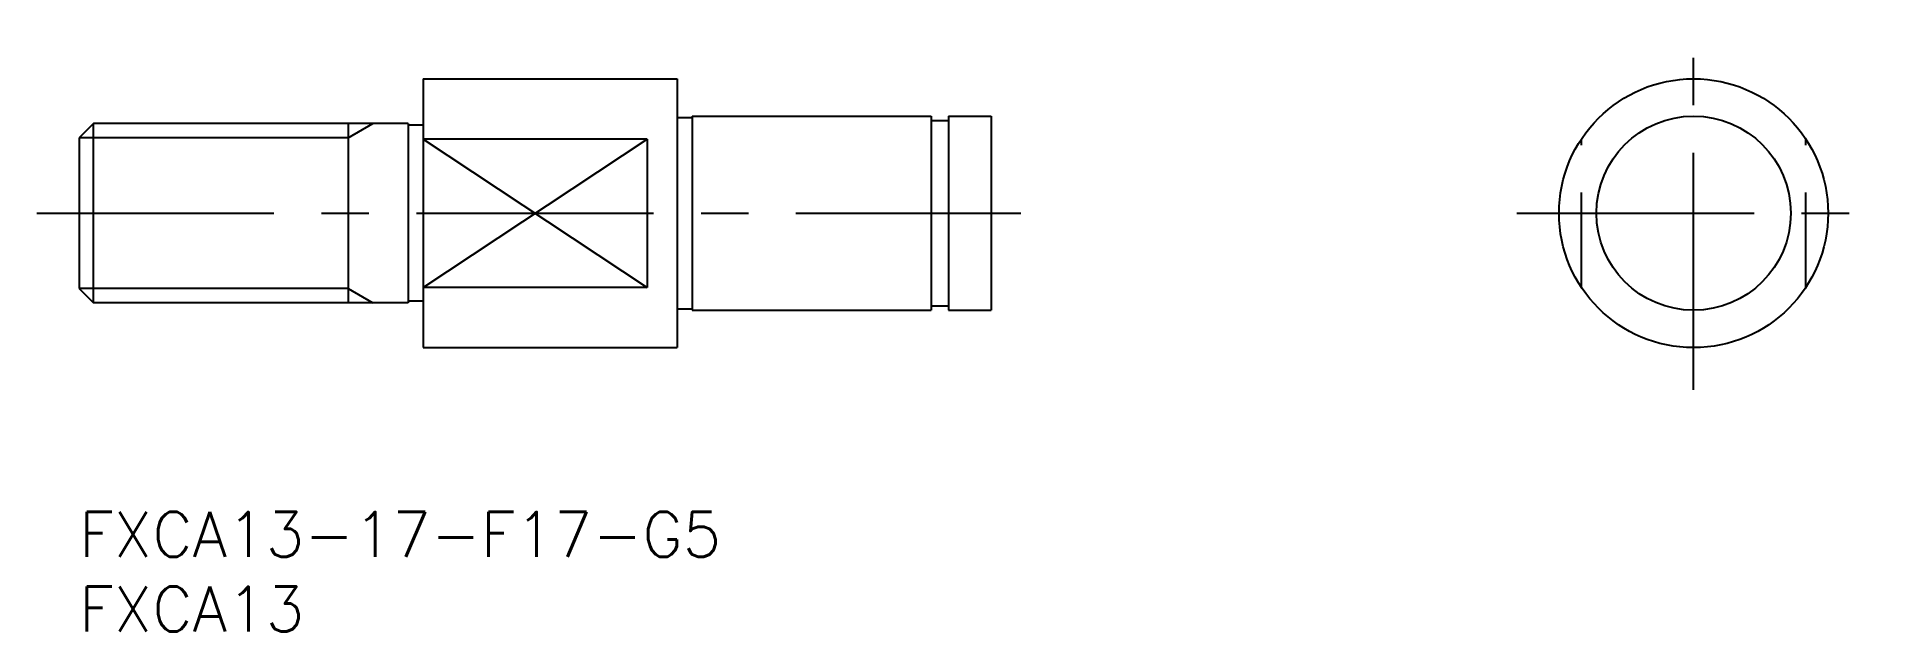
# Model space of a CAD drawing. Extents: x -3 to 120, y -8 to 32.
import ezdxf

# ---------------------------------------------------------------- set-up
doc = ezdxf.new("R2010")
doc.units = 0
doc.header["$LTSCALE"] = 0.5
doc.linetypes.add('CENTER', pattern=[50.8, 31.75, -6.35, 6.35, -6.35])
doc.linetypes.add('DASHED', pattern=[19.05, 12.7, -6.35])
for name, color, linetype in [('MSM_CENTER', 1, 'CENTER'), ('MSM_CONTINUOUS', 7, 'CONTINUOUS'), ('MSM_DASHED', 4, 'DASHED'), ('MSM_NARROW', 5, 'CONTINUOUS'), ('MSM_PART_NUMBER', 7, 'CONTINUOUS')]:
    doc.layers.add(name, color=color, linetype=linetype)
doc.styles.get("Standard").update_dxf_attribs({"font": 'txt.shx', "height": 3, "bigfont": 'bigfont.shx'})

# ---------------------------------------------------------------- blocks, each defined once
blk = doc.blocks.new('*U3')
at = {"layer": 'MSM_PART_NUMBER'}
blk.add_text('FXCA13-17-F17-G5', height=3, dxfattribs=at).set_placement((0, -3))
blk = doc.blocks.new('*U4')
at = {"layer": 'MSM_PART_NUMBER'}
blk.add_text('FXCA13', height=3, dxfattribs=at).set_placement((0, -8))

msp = doc.modelspace()

# ---------------------------------------------------------------- linework, layer by layer
at = {"layer": 'MSM_CENTER'}
for p, q in [((108, 8.18), (108, 31.82)), ((-2.85, 20), (63, 20)), ((96.18, 20), (119.82, 20))]:
    msp.add_line(p, q, dxfattribs=at)
at = {"layer": 'MSM_CONTINUOUS'}
for p, q in [((23, 29), (23, 11)), ((23, 29), (40, 29)), ((40, 29), (40, 11)), ((0.95, 26), (0, 25.05)), ((22, 26), (0.95, 26)), ((0.95, 14), (0.95, 26)), ((18, 26), (18, 14)), ((22, 26), (22, 14)), ((23, 25.9), (22, 25.9)), ((40, 26.4), (41, 26.4)), ((41, 26.5), (57, 26.5)), ((41, 26.5), (41, 13.5)), ((57, 26.5), (57, 13.5)), ((57, 26.2), (58.15, 26.2)), ((58.15, 26.5), (58.15, 13.5)), ((58.15, 26.5), (61, 26.5)), ((61, 26.5), (61, 13.5)), ((0, 25.05), (0, 14.95)), ((38, 24.97), (23, 24.97)), ((38, 24.97), (38, 15.03)), ((0, 14.95), (0.95, 14)), ((38, 15.03), (23, 15.03)), ((22, 14), (0.95, 14)), ((23, 14.1), (22, 14.1)), ((40, 13.6), (41, 13.6)), ((41, 13.5), (57, 13.5)), ((57, 13.8), (58.15, 13.8)), ((58.15, 13.5), (61, 13.5)), ((23, 11), (40, 11))]:
    msp.add_line(p, q, dxfattribs=at)
for radius in [9, 6.5]:
    msp.add_circle((108, 20), radius, dxfattribs=at)
at = {"layer": 'MSM_DASHED'}
for p, q in [((100.5, 15.03), (100.5, 24.97)), ((115.5, 15.03), (115.5, 24.97))]:
    msp.add_line(p, q, dxfattribs=at)
at = {"layer": 'MSM_NARROW'}
for p, q in [((18, 25.05), (19.64, 26)), ((18, 25.05), (0, 25.05)), ((23, 24.97), (38, 15.03)), ((23, 15.03), (38, 24.97)), ((18, 14.95), (0, 14.95)), ((18, 14.95), (19.64, 14))]:
    msp.add_line(p, q, dxfattribs=at)

# ---------------------------------------------------------------- block references
at = {"layer": 'MSM_CONTINUOUS'}
for name in ['*U3', '*U4']:
    msp.add_blockref(name, (0, 0), dxfattribs=at)

doc.saveas('drawing.dxf')
